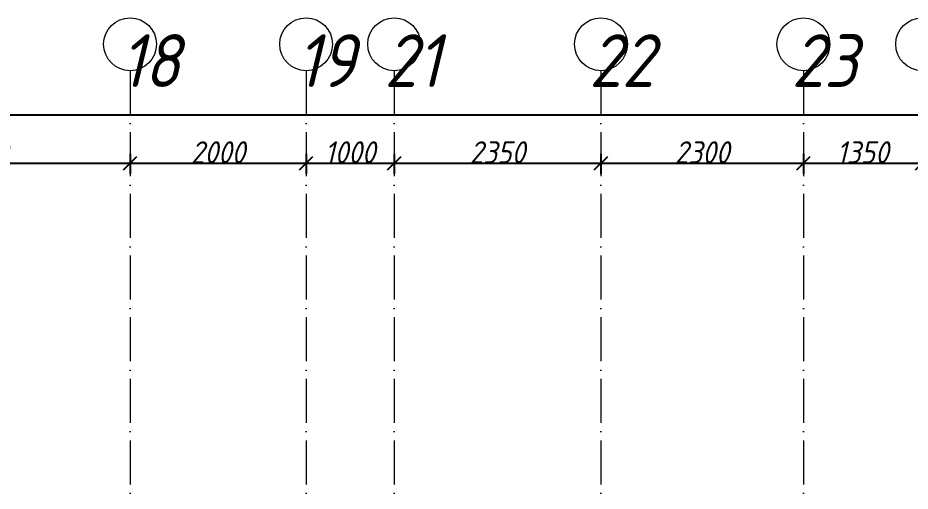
# Model space of a CAD drawing. Header units: millimetres. Extents: x -12989 to 629078, y -109036 to 555275.
# Drawn here: x 538688 to 548827, y 352008 to 357384 of the extents above; entities that cross this region are included whole.
import ezdxf

# ---------------------------------------------------------------- set-up
doc = ezdxf.new("R2010")
doc.units = ezdxf.units.MM
doc.linetypes.add('50_200_ШТРИХ_1Т_ш5_п1_п1_', pattern=[700, 500, -100, 0, -100])
for name, color, linetype, lineweight in [('A-____-____-DIMS', 7, 'Continuous', 9), ('S-GRID-____-IDEN', 7, 'Continuous', 9), ('S-GRID-____-OTLN-1', 7, '50_200_ШТРИХ_1Т_ш5_п1_п1_', 9)]:
    doc.layers.add(name, color=color, linetype=linetype, lineweight=lineweight)
doc.styles.add('ISOCPEUR_I_9', font='isocpeui.ttf', dxfattribs={"width": 0.9, "height": 250})
doc.dimstyles.new('ISO-2_5_0_9К_БОЛЬШОЙ_ОСИ', dxfattribs={"dimscale": 304.8, "dimtxt": 248.995294, "dimasz": 0.492126, "dimexe": 0.393701, "dimexo": 0, "dimgap": 0, "dimtad": 1, "dimdec": 0, "dimzin": 0, "dimdsep": 46, "dimtxsty": 'ISOCPEUR_I_9', "dimblk1": 'OBLIQUE', "dimblk2": 'OBLIQUE', "dimsah": 1, "dimcen": 0.09, "dimdle": 0.393701, "dimazin": 0, "dimtfac": 1, "dimtdec": 4, "dimtix": 1, "dimtmove": 0, "dimatfit": 3, "dimfxl": 1, "dimtvp": 1, "dimtolj": 1, "dimtzin": 0, "dimarcsym": 2})
doc.dimstyles.new('ISO-2_5_0_9К_БОЛЬШОЙ_ОСИ_2', dxfattribs={"dimscale": 304.8, "dimtxt": 248.995294, "dimasz": 0.492126, "dimexe": 0.393701, "dimexo": 0, "dimgap": 0, "dimtad": 1, "dimdec": 0, "dimzin": 0, "dimdsep": 46, "dimtxsty": 'ISOCPEUR_I_9', "dimblk1": 'OBLIQUE', "dimblk2": 'OBLIQUE', "dimsah": 1, "dimcen": 0.09, "dimdle": 0.393701, "dimazin": 0, "dimtfac": 1, "dimtdec": 4, "dimtix": 1, "dimtmove": 2, "dimatfit": 3, "dimfxl": 1, "dimtvp": 1, "dimtolj": 1, "dimtzin": 0, "dimarcsym": 2})

# ---------------------------------------------------------------- blocks, each defined once
blk = doc.blocks.new('Ось сетки - Круг_Ø6_00__ISO-2_5_0_9K_-25732049-АР1_План отверстий 1 этажа в осях 1-64_Ю-ЯЯ')
at = {"layer": 'S-GRID-____-IDEN'}
blk.add_circle((0, 0), 3, dxfattribs=at)
blk = doc.blocks.new('_Oblique')
at = {"color": 0, "linetype": 'ByBlock', "lineweight": -2}
blk.add_line((-0.5, -0.5), (0.5, 0.5), dxfattribs=at)
blk = doc.blocks.new('*D5508')
at = {"layer": 'A-____-____-DIMS', "color": 0, "lineweight": -2, "transparency": 16777216}
for p, q in [((536563, 355838), (536563, 355612)), ((539963, 355838), (539963, 355612)), ((536443, 355732), (540083, 355732))]:
    blk.add_line(p, q, dxfattribs=at)
at = {"layer": 'Defpoints', "color": 0, "transparency": 16777216}
for p in [(536563, 355838), (539963, 355838), (539963, 355732)]:
    blk.add_point(p, dxfattribs=at)
at = {"layer": 'A-____-____-DIMS', "color": 0, "lineweight": -2, "transparency": 16777216, "xscale": 150, "yscale": 150, "zscale": 150, "rotation": 180}
blk.add_blockref('_Oblique', (536563, 355732), dxfattribs=at)
at = {"layer": 'A-____-____-DIMS', "color": 0, "lineweight": -2, "transparency": 16777216, "xscale": 150, "yscale": 150, "zscale": 150}
blk.add_blockref('_Oblique', (539963, 355732), dxfattribs=at)
at = {"layer": 'A-____-____-DIMS', "color": 0, "transparency": 16777216, "insert": (538263, 355857), "char_height": 250, "width": 781.46, "attachment_point": 5, "style": 'ISOCPEUR_I_9'}
blk.add_mtext('\\A1;3400', dxfattribs=at)
blk = doc.blocks.new('*D5509')
at = {"layer": 'A-____-____-DIMS', "color": 0, "lineweight": -2, "transparency": 16777216}
for p, q in [((539963, 355838), (539963, 355612)), ((541963, 355838), (541963, 355612)), ((539843, 355732), (542083, 355732))]:
    blk.add_line(p, q, dxfattribs=at)
at = {"layer": 'Defpoints', "color": 0, "transparency": 16777216}
for p in [(539963, 355838), (541963, 355838), (541963, 355732)]:
    blk.add_point(p, dxfattribs=at)
at = {"layer": 'A-____-____-DIMS', "color": 0, "lineweight": -2, "transparency": 16777216, "xscale": 150, "yscale": 150, "zscale": 150, "rotation": 180}
blk.add_blockref('_Oblique', (539963, 355732), dxfattribs=at)
at = {"layer": 'A-____-____-DIMS', "color": 0, "lineweight": -2, "transparency": 16777216, "xscale": 150, "yscale": 150, "zscale": 150}
blk.add_blockref('_Oblique', (541963, 355732), dxfattribs=at)
at = {"layer": 'A-____-____-DIMS', "color": 0, "transparency": 16777216, "insert": (540963, 355857), "char_height": 250, "width": 758.48, "attachment_point": 5, "style": 'ISOCPEUR_I_9'}
blk.add_mtext('\\A1;2000', dxfattribs=at)
blk = doc.blocks.new('*D5510')
at = {"layer": 'A-____-____-DIMS', "color": 0, "lineweight": -2, "transparency": 16777216}
for p, q in [((541963, 355838), (541963, 355612)), ((542963, 355838), (542963, 355612)), ((541843, 355732), (543083, 355732))]:
    blk.add_line(p, q, dxfattribs=at)
at = {"layer": 'Defpoints', "color": 0, "transparency": 16777216}
for p in [(541963, 355838), (542963, 355838), (542963, 355732)]:
    blk.add_point(p, dxfattribs=at)
at = {"layer": 'A-____-____-DIMS', "color": 0, "lineweight": -2, "transparency": 16777216, "xscale": 150, "yscale": 150, "zscale": 150, "rotation": 180}
blk.add_blockref('_Oblique', (541963, 355732), dxfattribs=at)
at = {"layer": 'A-____-____-DIMS', "color": 0, "lineweight": -2, "transparency": 16777216, "xscale": 150, "yscale": 150, "zscale": 150}
blk.add_blockref('_Oblique', (542963, 355732), dxfattribs=at)
at = {"layer": 'A-____-____-DIMS', "color": 0, "transparency": 16777216, "insert": (542463, 355857), "char_height": 250, "width": 701.02, "attachment_point": 5, "style": 'ISOCPEUR_I_9'}
blk.add_mtext('\\A1;1000', dxfattribs=at)
blk = doc.blocks.new('*D5511')
at = {"layer": 'A-____-____-DIMS', "color": 0, "lineweight": -2, "transparency": 16777216}
for p, q in [((542963, 355838), (542963, 355612)), ((545313, 355838), (545313, 355612)), ((542843, 355732), (545433, 355732))]:
    blk.add_line(p, q, dxfattribs=at)
at = {"layer": 'Defpoints', "color": 0, "transparency": 16777216}
for p in [(542963, 355838), (545313, 355838), (545313, 355732)]:
    blk.add_point(p, dxfattribs=at)
at = {"layer": 'A-____-____-DIMS', "color": 0, "lineweight": -2, "transparency": 16777216, "xscale": 150, "yscale": 150, "zscale": 150, "rotation": 180}
blk.add_blockref('_Oblique', (542963, 355732), dxfattribs=at)
at = {"layer": 'A-____-____-DIMS', "color": 0, "lineweight": -2, "transparency": 16777216, "xscale": 150, "yscale": 150, "zscale": 150}
blk.add_blockref('_Oblique', (545313, 355732), dxfattribs=at)
at = {"layer": 'A-____-____-DIMS', "color": 0, "transparency": 16777216, "insert": (544138, 355857), "char_height": 250, "width": 758.48, "attachment_point": 5, "style": 'ISOCPEUR_I_9'}
blk.add_mtext('\\A1;2350', dxfattribs=at)
blk = doc.blocks.new('*D5512')
at = {"layer": 'A-____-____-DIMS', "color": 0, "lineweight": -2, "transparency": 16777216}
for p, q in [((545313, 355838), (545313, 355612)), ((547613, 355838), (547613, 355612)), ((545193, 355732), (547733, 355732))]:
    blk.add_line(p, q, dxfattribs=at)
at = {"layer": 'Defpoints', "color": 0, "transparency": 16777216}
for p in [(545313, 355838), (547613, 355838), (547613, 355732)]:
    blk.add_point(p, dxfattribs=at)
at = {"layer": 'A-____-____-DIMS', "color": 0, "lineweight": -2, "transparency": 16777216, "xscale": 150, "yscale": 150, "zscale": 150, "rotation": 180}
blk.add_blockref('_Oblique', (545313, 355732), dxfattribs=at)
at = {"layer": 'A-____-____-DIMS', "color": 0, "lineweight": -2, "transparency": 16777216, "xscale": 150, "yscale": 150, "zscale": 150}
blk.add_blockref('_Oblique', (547613, 355732), dxfattribs=at)
at = {"layer": 'A-____-____-DIMS', "color": 0, "transparency": 16777216, "insert": (546463, 355857), "char_height": 250, "width": 758.48, "attachment_point": 5, "style": 'ISOCPEUR_I_9'}
blk.add_mtext('\\A1;2300', dxfattribs=at)
blk = doc.blocks.new('*D5513')
at = {"layer": 'A-____-____-DIMS', "color": 0, "lineweight": -2, "transparency": 16777216}
for p, q in [((547613, 355838), (547613, 355612)), ((548963, 355838), (548963, 355612)), ((547493, 355732), (549083, 355732))]:
    blk.add_line(p, q, dxfattribs=at)
at = {"layer": 'Defpoints', "color": 0, "transparency": 16777216}
for p in [(547613, 355838), (548963, 355838), (548963, 355732)]:
    blk.add_point(p, dxfattribs=at)
at = {"layer": 'A-____-____-DIMS', "color": 0, "lineweight": -2, "transparency": 16777216, "xscale": 150, "yscale": 150, "zscale": 150, "rotation": 180}
blk.add_blockref('_Oblique', (547613, 355732), dxfattribs=at)
at = {"layer": 'A-____-____-DIMS', "color": 0, "lineweight": -2, "transparency": 16777216, "xscale": 150, "yscale": 150, "zscale": 150}
blk.add_blockref('_Oblique', (548963, 355732), dxfattribs=at)
at = {"layer": 'A-____-____-DIMS', "color": 0, "transparency": 16777216, "insert": (548288, 355857), "char_height": 250, "width": 701.02, "attachment_point": 5, "style": 'ISOCPEUR_I_9'}
blk.add_mtext('\\A1;1350', dxfattribs=at)
blk = doc.blocks.new('*D5538')
at = {"layer": 'A-____-____-DIMS', "color": 0, "lineweight": -2, "transparency": 16777216}
for p, q in [((510663, 356390), (510663, 356164)), ((614163, 356390), (614163, 356164)), ((510543, 356284), (561897, 356284)), ((614283, 356284), (562776, 356284))]:
    blk.add_line(p, q, dxfattribs=at)
at = {"layer": 'Defpoints', "color": 0, "transparency": 16777216}
for p in [(510663, 356390), (614163, 356390), (614163, 356284)]:
    blk.add_point(p, dxfattribs=at)
at = {"layer": 'A-____-____-DIMS', "color": 0, "lineweight": -2, "transparency": 16777216, "xscale": 150, "yscale": 150, "zscale": 150, "rotation": 180}
blk.add_blockref('_Oblique', (510663, 356284), dxfattribs=at)
at = {"layer": 'A-____-____-DIMS', "color": 0, "lineweight": -2, "transparency": 16777216, "xscale": 150, "yscale": 150, "zscale": 150}
blk.add_blockref('_Oblique', (614163, 356284), dxfattribs=at)
at = {"layer": 'A-____-____-DIMS', "color": 0, "transparency": 16777216, "insert": (561796, 356611), "char_height": 250, "width": 1080.26, "attachment_point": 1, "line_spacing_factor": 1.149209, "style": 'ISOCPEUR_I_9'}
blk.add_mtext('\\A1;103500', dxfattribs=at)

msp = doc.modelspace()

# ---------------------------------------------------------------- linework, layer by layer
at = {"layer": 'S-GRID-____-OTLN-1'}
for p, q in [((539963.3109, 356784.3429), (539963.3109, 318783.0794)), ((541963.3109, 356784.3429), (541963.3109, 332566.9753)), ((542963.3109, 356784.3429), (542963.3109, 318783.0794)), ((545313.3109, 356784.3429), (545313.3109, 332566.9753)), ((547613.3109, 356784.3429), (547613.3109, 343138.8218))]:
    msp.add_line(p, q, dxfattribs=at)

# ---------------------------------------------------------------- block references
at = {"layer": 'S-GRID-____-IDEN', "xscale": 99.99999999999993, "yscale": 99.99999999999993, "zscale": 99.99999999999993, "rotation": 180}
for p in [(539963.3109, 357084.3429), (541963.3109, 357084.3429), (542963.3109, 357084.3429), (545313.3109, 357084.3429), (547613.3109, 357084.3429), (548963.3109, 357084.3429)]:
    msp.add_blockref('Ось сетки - Круг_Ø6_00__ISO-2_5_0_9K_-25732049-АР1_План отверстий 1 этажа в осях 1-64_Ю-ЯЯ', p, dxfattribs=at)

# ---------------------------------------------------------------- texts
at = {"layer": 'S-GRID-____-IDEN', "char_height": 600, "attachment_point": 1, "style": 'ISOCPEUR_I_9'}
for s, insert, width in [('18', (539852.7892, 357198.2766), 346.329), ('19', (541852.7892, 357198.2766), 346.329), ('21', (542852.7892, 357198.2766), 346.329), ('22', (545178.9392, 357198.2766), 404.0505), ('23', (547478.9392, 357198.2766), 404.0505)]:
    msp.add_mtext(s, dxfattribs=dict(at, insert=insert, width=width))

# ---------------------------------------------------------------- dimensions: what is measured, and where the dimension line sits
at = {"layer": 'A-____-____-DIMS'}
dim = msp.add_linear_dim(base=(614163.3109, 356284.1601), p1=(510663.3109, 356390.2261), p2=(614163.3109, 356390.2261), dimstyle='ISO-2_5_0_9К_БОЛЬШОЙ_ОСИ_2', override={"dimpost": '<>', "dimfxl": 103500}, dxfattribs=at)
dim.commit()
dim.dimension.update_dxf_attribs({"geometry": '*D5538', "text_midpoint": (562336.1611, 356444.1074), "dimtype": 160})
for base, p1, p2, override, picture, middle in [((539963.3109, 355731.9408), (536563.3109, 355838.0069), (539963.3109, 355838.0069), {"dimpost": '<>', "dimfxl": 3400}, '*D5508', (538263.3109, 355856.9408)), ((541963.3109, 355731.9408), (539963.3109, 355838.0069), (541963.3109, 355838.0069), {"dimpost": '<>', "dimfxl": 2000}, '*D5509', (540963.3109, 355856.9408)), ((542963.3109, 355731.9408), (541963.3109, 355838.0069), (542963.3109, 355838.0069), {"dimpost": '<>', "dimfxl": 1000}, '*D5510', (542463.3109, 355856.9408)), ((545313.3109, 355731.9408), (542963.3109, 355838.0069), (545313.3109, 355838.0069), {"dimpost": '<>', "dimfxl": 2350}, '*D5511', (544138.3109, 355856.9408)), ((547613.3109, 355731.9408), (545313.3109, 355838.0069), (547613.3109, 355838.0069), {"dimpost": '<>', "dimfxl": 2300}, '*D5512', (546463.3109, 355856.9408)), ((548963.3109, 355731.9408), (547613.3109, 355838.0069), (548963.3109, 355838.0069), {"dimpost": '<>', "dimfxl": 1350}, '*D5513', (548288.3109, 355856.9408))]:
    dim = msp.add_linear_dim(base=base, p1=p1, p2=p2, dimstyle='ISO-2_5_0_9К_БОЛЬШОЙ_ОСИ', override=override, dxfattribs=at)
    dim.commit()
    dim.dimension.update_dxf_attribs({"geometry": picture, "text_midpoint": middle})

doc.saveas('drawing.dxf')
